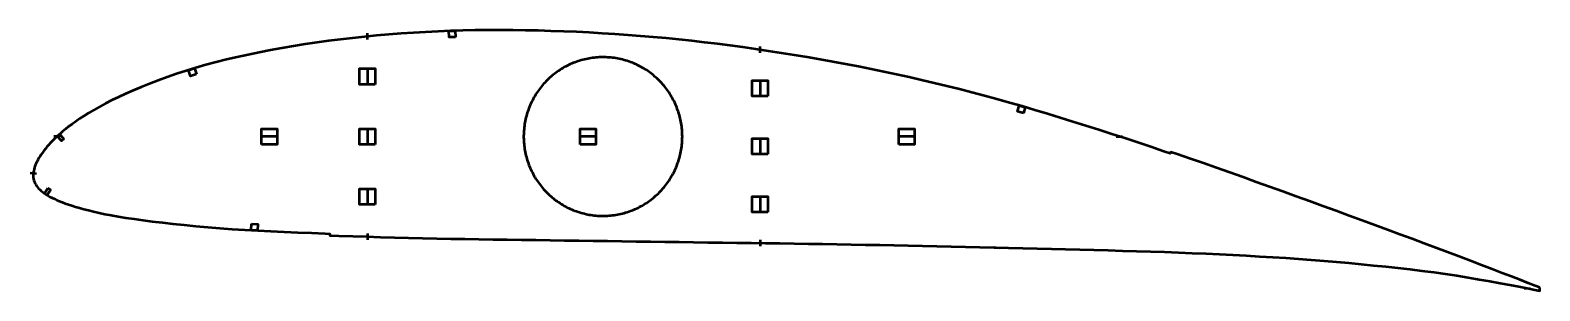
# Model space of a CAD drawing. Header units: metres. Extents: x -3 to 958, y -98 to 68.
import ezdxf

# ---------------------------------------------------------------- set-up
doc = ezdxf.new("R2010")
doc.units = ezdxf.units.M
doc.layers.add('Layer', color=1, linetype='Continuous', lineweight=50)

msp = doc.modelspace()

# ---------------------------------------------------------------- linework, layer by layer
at = {"layer": 'Layer'}
for p, q in [((211.38, 61.78), (211.38, 65.78)), ((361.38, 50.55), (361.38, 51.05)), ((461.38, 53.3), (461.38, 57.3)), ((211.38, 43.76), (211.38, 32.76)), ((461.38, 36.16), (461.38, 25.16)), ((15.67, 0), (11.67, 0)), ((154.46, 0), (143.46, 0)), ((211.38, 5.48), (211.38, -5.52)), ((310.86, 0), (310.36, 0)), ((357.39, 0), (346.39, 0)), ((411.9, 0), (412.4, 0)), ((461.38, -0.8), (461.38, -11.8)), ((560.32, 0), (549.32, 0)), ((688.11, 0), (692.11, 0)), ((0.62, -23.68), (-3.37, -23.38)), ((211.38, -32.8), (211.38, -43.8)), ((461.38, -37.76), (461.38, -48.76)), ((361.38, -50.55), (361.38, -51.05)), ((211.38, -61.82), (211.38, -65.82)), ((461.38, -65.9), (461.38, -69.9)), ((609.84, -70.56), (613.83, -70.87)), ((883.59, -67.89), (883.41, -68.35)), ((879, -84.56), (878.92, -85.05)), ((921.03, -82.02), (920.83, -82.48)), ((918.58, -90.41), (918.5, -90.91)), ((938.26, -93.97), (938.18, -94.46)), ((939.72, -89.17), (939.52, -89.62)), ((948.01, -96.58), (952, -96.89))]:
    msp.add_line(p, q, dxfattribs=at)
for points in [[(957.92, -96.32), (955.05, -95.16), (950.44, -93.37), (945.45, -91.39), (939.99, -89.27), (934.05, -87), (927.65, -84.56), (920.88, -81.97), (913.79, -79.26), (906.5, -76.48), (899.14, -73.71), (891.72, -70.96), (884.19, -68.12), (876.58, -65.23), (868.84, -62.35), (860.97, -59.44), (852.97, -56.51), (844.81, -53.52), (836.53, -50.49), (828.15, -47.43), (819.71, -44.35), (811.24, -41.26), (802.77, -38.17), (794.3, -35.1), (785.83, -32.04), (777.37, -29), (768.93, -25.98), (760.51, -22.97), (752.13, -20.01), (743.77, -17.08), (735.42, -14.17), (727.08, -11.29), (722.96, -9.88), (722.62, -10.87), (718.43, -9.44), (710.14, -6.64), (701.86, -3.87), (693.59, -1.14), (685.31, 1.57), (677.04, 4.24), (668.79, 6.88), (660.59, 9.47), (652.45, 12.01), (644.36, 14.48), (636.31, 16.9), (628.28, 19.25), (620.27, 21.54), (612.26, 23.77), (604.27, 25.95), (596.28, 28.06), (588.31, 30.12), (580.32, 32.12), (572.32, 34.06), (564.3, 35.94), (556.27, 37.78), (548.22, 39.56), (540.16, 41.28), (532.09, 42.96), (524, 44.57), (515.89, 46.14), (507.76, 47.65), (499.6, 49.12), (491.42, 50.53), (483.24, 51.9), (475.06, 53.22), (466.87, 54.49), (458.69, 55.7), (450.52, 56.86), (442.35, 57.95), (434.19, 59), (426.03, 59.98), (417.88, 60.91), (409.72, 61.78), (401.57, 62.59), (393.43, 63.34), (385.28, 64.04), (377.13, 64.67), (368.98, 65.24), (360.82, 65.76), (352.66, 66.22), (344.52, 66.62), (336.38, 66.97), (328.25, 67.25), (320.13, 67.47), (312.03, 67.63), (303.95, 67.74), (295.9, 67.79), (287.9, 67.77), (279.96, 67.69), (272.06, 67.53), (264.19, 67.29), (256.32, 66.97), (248.46, 66.59), (240.62, 66.13), (232.8, 65.61), (225.01, 65.01), (217.25, 64.34), (209.53, 63.6), (201.85, 62.79), (194.21, 61.91), (186.63, 60.95), (179.11, 59.92), (171.65, 58.81), (164.25, 57.63), (156.91, 56.36), (149.62, 55.01), (142.42, 53.61), (135.35, 52.15), (128.43, 50.63), (121.65, 49.03), (115, 47.35), (108.48, 45.59), (102.1, 43.76), (95.86, 41.85), (89.77, 39.88), (83.85, 37.86), (78.12, 35.78), (72.57, 33.66), (67.25, 31.52), (62.17, 29.39), (57.35, 27.27), (52.81, 25.16), (48.54, 23.08), (44.54, 21.02), (40.8, 19), (37.31, 17.02), (34.07, 15.1), (31.06, 13.23), (28.28, 11.42), (25.7, 9.67), (23.32, 7.96), (21.12, 6.3), (19.08, 4.69), (17.19, 3.12), (15.43, 1.6), (13.81, 0.13), (12.3, -1.3), (10.9, -2.68), (9.61, -4.03), (8.41, -5.35), (7.3, -6.63), (6.28, -7.88), (5.33, -9.1), (4.45, -10.29), (3.64, -11.46), (2.88, -12.6), (2.2, -13.68), (1.59, -14.75), (1.04, -15.83), (0.53, -16.89), (0.08, -17.89), (-0.31, -18.86), (-0.62, -19.84), (-0.89, -20.81), (-1.1, -21.75), (-1.27, -22.67), (-1.38, -23.59), (-1.44, -24.44), (-1.44, -25.3), (-1.37, -26.17), (-1.22, -27.04), (-0.99, -27.93), (-0.69, -28.81), (-0.31, -29.68), (0.14, -30.54), (0.68, -31.39), (1.31, -32.22), (2.02, -33.05), (2.81, -33.86), (3.67, -34.65), (4.61, -35.43), (5.62, -36.18), (6.72, -36.92), (7.91, -37.64), (9.19, -38.35), (10.57, -39.05), (12.04, -39.75), (13.61, -40.46), (15.28, -41.16), (17.06, -41.88), (18.97, -42.6), (21, -43.32), (23.19, -44.04), (25.54, -44.77), (28.08, -45.5), (30.83, -46.25), (33.79, -47.02), (36.99, -47.8), (40.45, -48.59), (44.21, -49.39), (48.29, -50.17), (52.74, -50.95), (57.57, -51.74), (62.79, -52.54), (68.41, -53.34), (74.41, -54.13), (80.8, -54.89), (87.56, -55.62), (94.67, -56.34), (102.07, -57.05), (109.67, -57.72), (117.43, -58.36), (125.31, -58.94), (133.35, -59.45), (141.55, -59.92), (149.91, -60.35), (158.39, -60.76), (166.98, -61.13), (175.68, -61.48), (184.47, -61.82), (187.41, -61.94), (187.37, -62.98), (193.25, -63.2), (202.09, -63.52), (210.91, -63.81), (219.76, -64.07), (228.66, -64.3), (237.59, -64.52), (246.55, -64.74), (255.49, -64.94), (264.42, -65.12), (273.37, -65.27), (282.37, -65.4), (291.4, -65.53), (300.46, -65.67), (309.54, -65.81), (318.62, -65.94), (327.73, -66.06), (336.86, -66.19), (346, -66.31), (355.14, -66.44), (364.28, -66.57), (373.42, -66.7), (382.55, -66.84), (391.68, -66.96), (400.82, -67.08), (409.96, -67.2), (419.1, -67.32), (428.24, -67.46), (437.38, -67.59), (446.52, -67.71), (455.66, -67.83), (464.79, -67.94), (473.92, -68.06), (483.03, -68.19), (492.14, -68.32), (501.25, -68.46), (510.35, -68.61), (519.44, -68.76), (528.52, -68.92), (537.6, -69.09), (546.67, -69.28), (555.77, -69.48), (564.88, -69.69), (574, -69.89), (583.12, -70.08), (592.24, -70.28), (601.36, -70.47), (610.47, -70.68), (619.58, -70.89), (628.69, -71.11), (637.79, -71.32), (646.88, -71.53), (655.93, -71.75), (664.98, -71.98), (674.02, -72.23), (683.08, -72.49), (692.12, -72.75), (701.11, -73.01), (710.05, -73.28), (718.92, -73.58), (727.75, -73.9), (736.54, -74.23), (745.25, -74.58), (753.86, -74.96), (762.43, -75.4), (770.98, -75.87), (779.49, -76.36), (787.93, -76.85), (796.21, -77.34), (804.33, -77.9), (812.41, -78.56), (820.5, -79.23), (828.5, -79.87), (836.4, -80.56), (844.25, -81.34), (852.08, -82.13), (859.84, -82.86), (867.48, -83.64), (875.08, -84.56), (882.72, -85.54), (890.33, -86.52), (897.74, -87.51), (904.99, -88.63), (912.2, -89.83), (919.27, -91.04), (926.11, -92.23), (932.61, -93.41), (938.77, -94.58), (944.54, -95.67), (949.9, -96.71), (954.84, -97.7), (957.89, -98.34)], [(411.9, 0), (411.89, 1.06), (411.86, 2.12), (411.8, 3.18), (411.72, 4.24), (411.62, 5.3), (411.5, 6.36), (411.36, 7.41), (411.19, 8.46), (411, 9.5), (410.79, 10.55), (410.56, 11.58), (410.3, 12.61), (410.03, 13.64), (409.73, 14.66), (409.41, 15.67), (409.07, 16.68), (408.71, 17.68), (408.33, 18.67), (407.93, 19.65), (407.51, 20.63), (407.06, 21.59), (406.6, 22.55), (406.12, 23.49), (405.61, 24.43), (405.09, 25.35), (404.55, 26.27), (403.99, 27.17), (403.41, 28.06), (402.81, 28.94), (402.19, 29.8), (401.56, 30.65), (400.9, 31.49), (400.23, 32.31), (399.55, 33.12), (398.84, 33.92), (398.12, 34.7), (397.39, 35.46), (396.63, 36.21), (395.86, 36.95), (395.08, 37.66), (394.28, 38.36), (393.47, 39.05), (392.64, 39.71), (391.8, 40.36), (390.95, 40.99), (390.08, 41.61), (389.2, 42.2), (388.31, 42.78), (387.4, 43.33), (386.49, 43.87), (385.56, 44.39), (384.62, 44.89), (383.68, 45.37), (382.72, 45.82), (381.75, 46.26), (380.78, 46.68), (379.79, 47.08), (378.8, 47.46), (377.8, 47.81), (376.79, 48.15), (375.78, 48.46), (374.76, 48.75), (373.73, 49.02), (372.7, 49.27), (371.66, 49.5), (370.62, 49.7), (369.57, 49.89), (368.52, 50.05), (367.47, 50.19), (366.42, 50.3), (365.36, 50.4), (364.3, 50.47), (363.24, 50.52), (362.18, 50.55), (361.12, 50.55), (360.05, 50.54), (358.99, 50.5), (357.93, 50.44), (356.88, 50.35), (355.82, 50.25), (354.77, 50.12), (353.71, 49.97), (352.67, 49.8), (351.62, 49.6), (350.58, 49.39), (349.55, 49.15), (348.52, 48.89), (347.5, 48.61), (346.48, 48.31), (345.47, 47.98), (344.46, 47.64), (343.47, 47.27), (342.48, 46.88), (341.5, 46.47), (340.53, 46.05), (339.56, 45.6), (338.61, 45.13), (337.67, 44.64), (336.74, 44.13), (335.82, 43.6), (334.91, 43.06), (334.01, 42.49), (333.12, 41.91), (332.25, 41.3), (331.39, 40.68), (330.54, 40.04), (329.71, 39.38), (328.89, 38.71), (328.08, 38.02), (327.29, 37.31), (326.51, 36.58), (325.75, 35.84), (325.01, 35.08), (324.28, 34.31), (323.57, 33.52), (322.87, 32.72), (322.19, 31.9), (321.53, 31.07), (320.89, 30.23), (320.26, 29.37), (319.65, 28.5), (319.06, 27.62), (318.49, 26.72), (317.94, 25.81), (317.41, 24.89), (316.9, 23.96), (316.4, 23.02), (315.93, 22.07), (315.48, 21.11), (315.04, 20.14), (314.63, 19.16), (314.24, 18.18), (313.87, 17.18), (313.52, 16.18), (313.19, 15.17), (312.88, 14.15), (312.59, 13.13), (312.33, 12.1), (312.09, 11.06), (311.86, 10.03), (311.67, 8.98), (311.49, 7.93), (311.33, 6.88), (311.2, 5.83), (311.09, 4.77), (311, 3.71), (310.93, 2.65), (310.89, 1.59), (310.86, 0.53), (310.86, -0.53), (310.89, -1.59), (310.93, -2.65), (311, -3.71), (311.09, -4.77), (311.2, -5.83), (311.33, -6.88), (311.49, -7.93), (311.67, -8.98), (311.86, -10.03), (312.09, -11.06), (312.33, -12.1), (312.59, -13.13), (312.88, -14.15), (313.19, -15.17), (313.52, -16.18), (313.87, -17.18), (314.24, -18.18), (314.63, -19.16), (315.04, -20.14), (315.48, -21.11), (315.93, -22.07), (316.4, -23.02), (316.9, -23.96), (317.41, -24.89), (317.94, -25.81), (318.49, -26.72), (319.06, -27.62), (319.65, -28.5), (320.26, -29.37), (320.89, -30.23), (321.53, -31.07), (322.19, -31.9), (322.87, -32.72), (323.57, -33.52), (324.28, -34.31), (325.01, -35.08), (325.75, -35.84), (326.51, -36.58), (327.29, -37.31), (328.08, -38.02), (328.89, -38.71), (329.71, -39.38), (330.54, -40.04), (331.39, -40.68), (332.25, -41.3), (333.12, -41.91), (334.01, -42.49), (334.91, -43.06), (335.82, -43.6), (336.74, -44.13), (337.67, -44.64), (338.61, -45.13), (339.56, -45.6), (340.53, -46.05), (341.5, -46.47), (342.48, -46.88), (343.47, -47.27), (344.46, -47.64), (345.47, -47.98), (346.48, -48.31), (347.5, -48.61), (348.52, -48.89), (349.55, -49.15), (350.58, -49.39), (351.62, -49.6), (352.67, -49.8), (353.71, -49.97), (354.77, -50.12), (355.82, -50.25), (356.88, -50.35), (357.93, -50.44), (358.99, -50.5), (360.05, -50.54), (361.12, -50.55), (362.18, -50.55), (363.24, -50.52), (364.3, -50.47), (365.36, -50.4), (366.42, -50.3), (367.47, -50.19), (368.52, -50.05), (369.57, -49.89), (370.62, -49.7), (371.66, -49.5), (372.7, -49.27), (373.73, -49.02), (374.76, -48.75), (375.78, -48.46), (376.79, -48.15), (377.8, -47.81), (378.8, -47.46), (379.79, -47.08), (380.78, -46.68), (381.75, -46.26), (382.72, -45.82), (383.68, -45.37), (384.62, -44.89), (385.56, -44.39), (386.49, -43.87), (387.4, -43.33), (388.31, -42.78), (389.2, -42.2), (390.08, -41.61), (390.95, -40.99), (391.8, -40.36), (392.64, -39.71), (393.47, -39.05), (394.28, -38.36), (395.08, -37.66), (395.86, -36.95), (396.63, -36.21), (397.39, -35.46), (398.12, -34.7), (398.84, -33.92), (399.55, -33.12), (400.23, -32.31), (400.9, -31.49), (401.56, -30.65), (402.19, -29.8), (402.81, -28.94), (403.41, -28.06), (403.99, -27.17), (404.55, -26.27), (405.09, -25.35), (405.61, -24.43), (406.12, -23.49), (406.6, -22.55), (407.06, -21.59), (407.51, -20.63), (407.93, -19.65), (408.33, -18.67), (408.71, -17.68), (409.07, -16.68), (409.41, -15.67), (409.73, -14.66), (410.03, -13.64), (410.3, -12.61), (410.56, -11.58), (410.79, -10.55), (411, -9.5), (411.19, -8.46), (411.36, -7.41), (411.5, -6.36), (411.62, -5.3), (411.72, -4.24), (411.8, -3.18), (411.86, -2.12), (411.89, -1.06), (411.9, 0)]]:
    msp.add_lwpolyline(points, close=True, dxfattribs=at)
for points in [[(267.36, 63.38), (263.36, 63.26), (263.24, 67.26), (267.24, 67.38), (267.36, 63.38)], [(102.52, 39.7), (98.69, 38.54), (97.53, 42.36), (101.35, 43.53), (102.52, 39.7)], [(216.38, 33.26), (206.38, 33.26), (206.38, 43.26), (216.38, 43.26), (216.38, 33.26)], [(466.38, 25.66), (456.38, 25.66), (456.38, 35.66), (466.38, 35.66), (466.38, 25.66)], [(629.14, 14.82), (625.3, 15.95), (626.43, 19.79), (630.27, 18.66), (629.14, 14.82)], [(18.01, -1.46), (16.53, -2.8), (13.85, 0.17), (15.33, 1.51), (18.01, -1.46)], [(143.96, -5), (143.96, 5), (153.96, 5), (153.96, -5), (143.96, -5)], [(216.38, -5.02), (206.38, -5.02), (206.38, 4.98), (216.38, 4.98), (216.38, -5.02)], [(346.89, -5), (346.89, 5), (356.89, 5), (356.89, -5), (346.89, -5)], [(549.82, -5), (549.82, 5), (559.82, 5), (559.82, -5), (549.82, -5)], [(466.38, -11.3), (456.38, -11.3), (456.38, -1.3), (466.38, -1.3), (466.38, -11.3)], [(7.9, -32.89), (9.56, -34.01), (7.34, -37.33), (5.67, -36.22), (7.9, -32.89)], [(216.38, -43.3), (206.38, -43.3), (206.38, -33.3), (216.38, -33.3), (216.38, -43.3)], [(466.38, -48.26), (456.38, -48.26), (456.38, -38.26), (466.38, -38.26), (466.38, -48.26)], [(137.51, -55.68), (141.5, -55.91), (141.28, -59.9), (137.28, -59.68), (137.51, -55.68)]]:
    msp.add_lwpolyline(points, dxfattribs=at)

doc.saveas('drawing.dxf')
